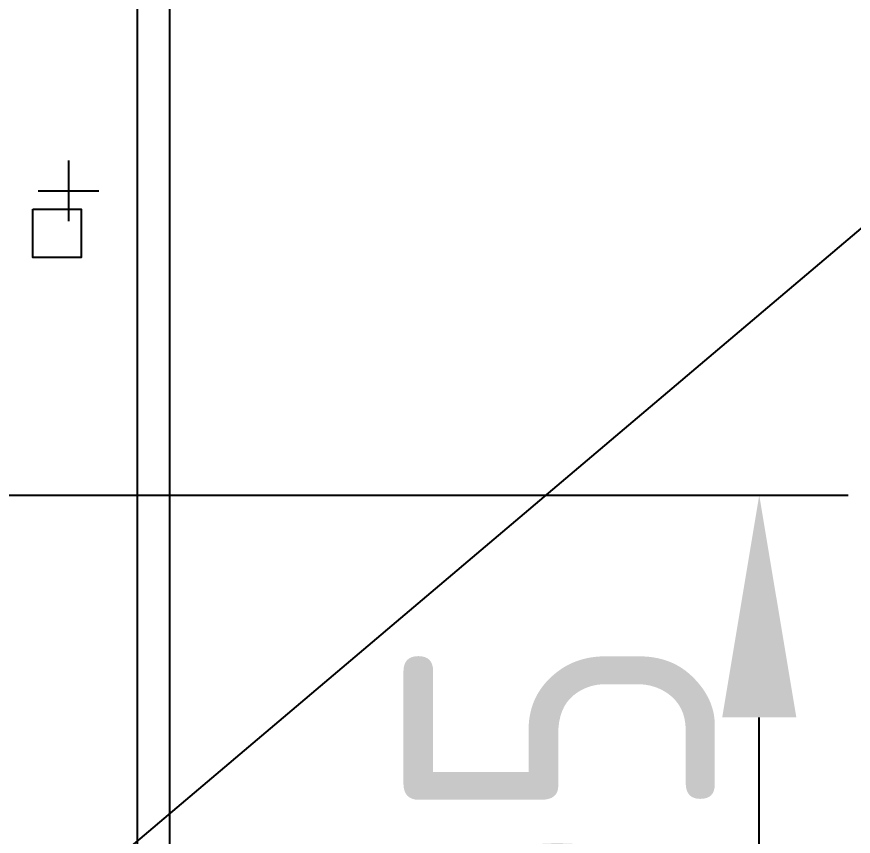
# Model space of a CAD drawing. Header units: millimetres. Extents: x -185079 to -2648, y 85916 to 249201.
# Drawn here: x -52650.9 to -52444, y 133713.2 to 133916 of the extents above; entities that cross this region are included whole.
import ezdxf

# ---------------------------------------------------------------- set-up
doc = ezdxf.new("R2010")
doc.units = ezdxf.units.MM
doc.linetypes.add('CENTER', pattern=[50.800000000000004, 31.75, -6.35, 6.35, -6.35])
for name, color, linetype in [('1', 4, 'Continuous'), ('2', 3, 'Continuous'), ('3中心线层', 1, 'CENTER')]:
    doc.layers.add(name, color=color, linetype=linetype)
doc.layers.add('2细线层', color=4, linetype='Continuous', lineweight=35)
doc.styles.get("Standard").update_dxf_attribs({"font": 'gbenor.shx', "bigfont": 'gbcbig.shx'})

msp = doc.modelspace()

# ---------------------------------------------------------------- linework, layer by layer
at = {"layer": '1', "color": 3, "lineweight": -3, "ltscale": 2, "extrusion": (-0.004685415688226648, -0.01745240643729063, 0.9998367168639968), "elevation": 1.311263986281119e-08}
msp.add_lwpolyline([(-89340.74435583597, 116693.2017122206), (-79605.60479144276, 119307.2036772036), (-77739.80294518075, 112358.532017356), (-87474.94250957393, 109744.530052373)], close=True, dxfattribs=at)
at = {"layer": '1', "lineweight": -3, "ltscale": 2, "extrusion": (-0.004685415688226648, -0.01745240643729063, 0.9998367168639968), "elevation": 1.311264075806094e-08}
msp.add_lwpolyline([(-87231.2481748564, 109916.2399077064), (-77857.25883072625, 112433.2686984296), (-79666.37327405855, 119170.8235395233), (-89040.36261818874, 116653.7947488001), (-87231.2481748564, 109916.2399077064)], dxfattribs=at)
at = {"layer": '1', "lineweight": -3, "ltscale": 2, "extrusion": (2.14093537892826e-06, -0.03489930510489431, 0.99939083370752), "elevation": -2282.666228141578}
msp.add_lwpolyline([(-52638.71057981054, 133873.4684426907), (-52626.71057981307, 133873.4686880982), (-52626.71033440563, 133861.4686881007), (-52638.71033440312, 133861.4684426932)], close=True, dxfattribs=at)
at = {"layer": '2', "extrusion": (-0.004685415688226634, -0.01745240643729067, 0.9998367168639968)}
msp.add_line((-52824.30709000427, 133539.9168520958, 2083.429256209876), (-52108.44861615366, 134146.0903899045, 2097.364813137541), dxfattribs=at)
at = {"layer": '2', "transparency": 33554687, "extrusion": (-0.004685415688226631, -0.01745240643729067, 0.9998367168639968)}
for p, q in [((-52980.53613891351, 133797.6129711892, 2087.195290509069), (-52445.25427240817, 133797.6129711892, 2089.703718147948)), ((-52467.2417632137, 133647.6358169155, 2086.982791079385), (-52467.24953271601, 133742.6213479556, 2088.640751486386))]:
    msp.add_line(p, q, dxfattribs=at)
msp.add_solid([(-85341.71685306265, 115585.8693689072), (-85359.42299940463, 115581.115055831), (-85364.83286546243, 115636.6106513951)], dxfattribs=at)
at = {"layer": '2细线层', "lineweight": -3, "ltscale": 3, "transparency": 33554687, "extrusion": (-0.004685415688226634, -0.01745240643729067, 0.9998367168639968)}
msp.add_line((-52613.15757615661, 134580.7479747199, 1800.838381583469), (-52612.99580791136, 132603.0611116764, 1766.318108016895), dxfattribs=at)
at = {"layer": '2细线层', "lineweight": -3, "ltscale": 3, "extrusion": (-0.004685415688226634, -0.01745240643729067, 0.9998367168639968)}
msp.add_line((-52621.15683404307, 134572.7491931588, 1800.661274829726), (-52620.99637434552, 132611.0598932382, 1766.420236692673), dxfattribs=at)
at = {"layer": '3中心线层', "extrusion": (2.14093537892826e-06, -0.03489930510489431, 0.99939083370752)}
for p, q in [((-52638.09939903616, 133880.362129752, 1788.496085051962), (-52638.0993992095, 133865.3666985494, 1788.234335951885)), ((-52645.59923442427, 133872.8644141507, 1788.330064917262), (-52630.59956382141, 133872.8644141507, 1788.400356086585))]:
    msp.add_line(p, q, dxfattribs=at)

# ---------------------------------------------------------------- texts
at = {"layer": '2', "color": 3, "ltscale": 20, "transparency": 33554687, "extrusion": (-0.004685415688226631, -0.01745240643729067, 0.9998367168639968), "insert": (-52516.7451044566, 133695.1285824355, 2087.579807877168), "char_height": 77, "attachment_point": 5, "text_direction": (-8.178423505267318e-05, 0.9998476951563912, 0.01745221481048413)}
msp.add_mtext('205', dxfattribs=at)

doc.saveas('drawing.dxf')
